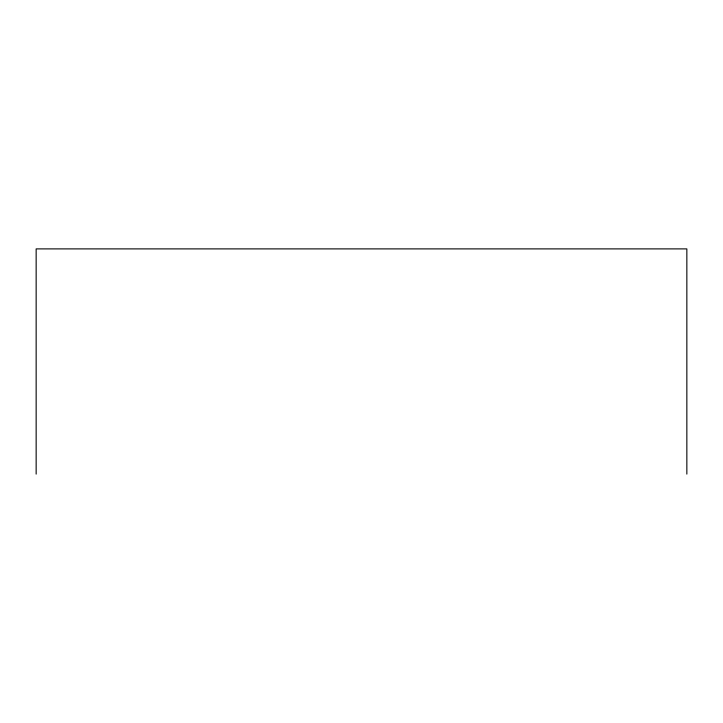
<?xml version="1.0" encoding="UTF-8"?>
<svg xmlns="http://www.w3.org/2000/svg" width="723" height="723" viewBox="0 0 723 723"><rect width="100%" height="100%" fill="white"/><g stroke="black" fill="none" stroke-linecap="round" stroke-linejoin="round"><path stroke-width="1.08" d="M686.85 474.107L686.85 248.893L36.15 248.893L36.15 474.107"/></g></svg>
